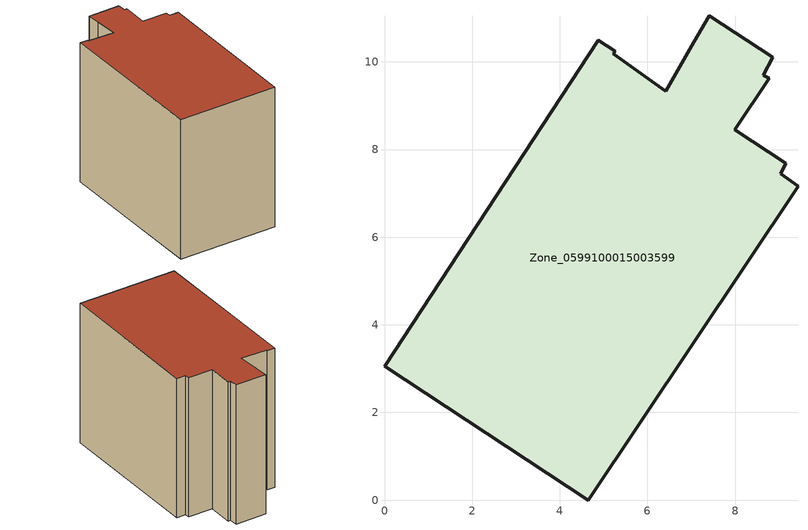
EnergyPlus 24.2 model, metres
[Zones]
Zone_0599100015003599
 floor ground (C_G): 8.64,9.69 8.78,9.63 7.99,8.45 9.15,7.69 9.04,7.45 9.44,7.17 4.65,0 0,3.06 4.88,10.49 5.26,10.24 5.22,10.19 6.41,9.33 7.05,10.44 7.41,11.05 8.86,10.1 z0.82
 wall outside (C_F): 9.15,7.69 7.99,8.45 8.78,9.63 8.64,9.69 8.86,10.1 7.41,11.05 7.05,10.44 6.41,9.33 5.22,10.19 5.26,10.24 4.88,10.49 0,3.06 4.65,0 9.44,7.17 9.04,7.45 9.15,7.69 z0.82:8.79
 roof outside (C_R): 8.78,9.63 8.64,9.69 8.86,10.1 7.41,11.05 7.05,10.44 6.41,9.33 5.22,10.19 5.26,10.24 4.88,10.49 0,3.06 4.65,0 9.44,7.17 9.04,7.45 9.15,7.69 7.99,8.45 z8.79
[BUILDING]
Pand.0599100015003599: North Axis=0; Terrain=City; Loads Convergence Tolerance Value=0.04; Temperature Convergence Tolerance Value=0.4; Solar Distribution=FullExterior; Maximum Number of Warmup Days=25; Minimum Number of Warmup Days=1
[Site:Location]
Rotterdam.The.Hague.AP_ZH_NLD Design_Conditions: Latitude=51.96; Longitude=4.45; Time Zone=1; Elevation=-4.5
[SITE:GROUNDTEMPERATURE:BUILDINGSURFACE]
18, 18, 18, 18, 18, 18, 18, 18, 18, 18, 18, 18
[MATERIAL] Thermal Absorptance=0.9; Solar Absorptance=0.7; Visible Absorptance=0.7
Name | Roughness | Thickness | Conductivity | Density | Specific Heat
G.TI.1965-1974 | MediumSmooth | 0.15 | 0.882353 | 540 | 1210
F.TI.1965-1974 | Rough | 0.3 | 0.697674 | 1920 | 840
R.TI.1965-1974 | MediumRough | 0.2 | 0.232558 | 1500 | 1000
[CONSTRUCTION]
C_G: G.TI.1965-1974
C_F: F.TI.1965-1974
C_R: R.TI.1965-1974
[ZONE]
Zone_0599100015003599: Type=1; Multiplier=1; Ceiling Height=Autocalculate; Volume=Autocalculate; Floor Area=autocalculate; Part of Total Floor Area=Yes
[ZONEINFILTRATION:DESIGNFLOWRATE]
Infil_Zone_0599100015003599: Zone or ZoneList or Space or SpaceList=Zone_0599100015003599; Schedule=AlwaysOn; Design Flow Rate Calculation Method=Flow/Area; Flow Rate per Floor Area=0.003; Constant Term Coefficient=1; Temperature Term Coefficient=0; Velocity Term Coefficient=0; Velocity Squared Term Coefficient=0
[HVACTEMPLATE:ZONE:IDEALLOADSAIRSYSTEM]
Zone_0599100015003599: Maximum Heating Supply Air Temperature=50; Minimum Cooling Supply Air Temperature=13; Maximum Heating Supply Air Humidity Ratio=0.0156; Minimum Cooling Supply Air Humidity Ratio=0.0077; Heating Limit=NoLimit; Cooling Limit=NoLimit; Dehumidification Control Type=ConstantSensibleHeatRatio; Cooling Sensible Heat Ratio=0.7; Dehumidification Setpoint=60; Humidification Control Type=None; Humidification Setpoint=30; Outdoor Air Method=None; Outdoor Air Flow Rate per Person=0.00944; Outdoor Air Flow Rate per Zone Floor Area=0; Outdoor Air Flow Rate per Zone=0; Demand Controlled Ventilation Type=None; Outdoor Air Economizer Type=NoEconomizer; Heat Recovery Type=None; Sensible Heat Recovery Effectiveness=0.7; Latent Heat Recovery Effectiveness=0.65
[ZONECONTROL:THERMOSTAT]
ThermostatControl_Zone_0599100015003599: Zone or ZoneList=Zone_0599100015003599; Control Type Schedule=DualSetpointControlType; Control 1=Thermostat_Zone_0599100015003599; Temperature Difference Between Cutout And Setpoint=0
[THERMOSTATSETPOINT:DUALSETPOINT]
Thermostat_Zone_0599100015003599: Heating Setpoint Temperature Schedule=HeatingSetpoint_Zone_0599100015003599; Cooling Setpoint Temperature Schedule=CoolingSetpoint_Zone_0599100015003599
[SCHEDULE:COMPACT]
HeatingSetpoint_Zone_0599100015003599: Through: 12/31, For: AllDays, Until: 24:00, 21
CoolingSetpoint_Zone_0599100015003599: Through: 12/31, For: AllDays, Until: 24:00, 24
DualSetpointControlType: Through: 12/31, For: AllDays, Until: 24:00, 4
AlwaysOn: Through: 12/31, For: AllDays, Until: 24:00, 1
